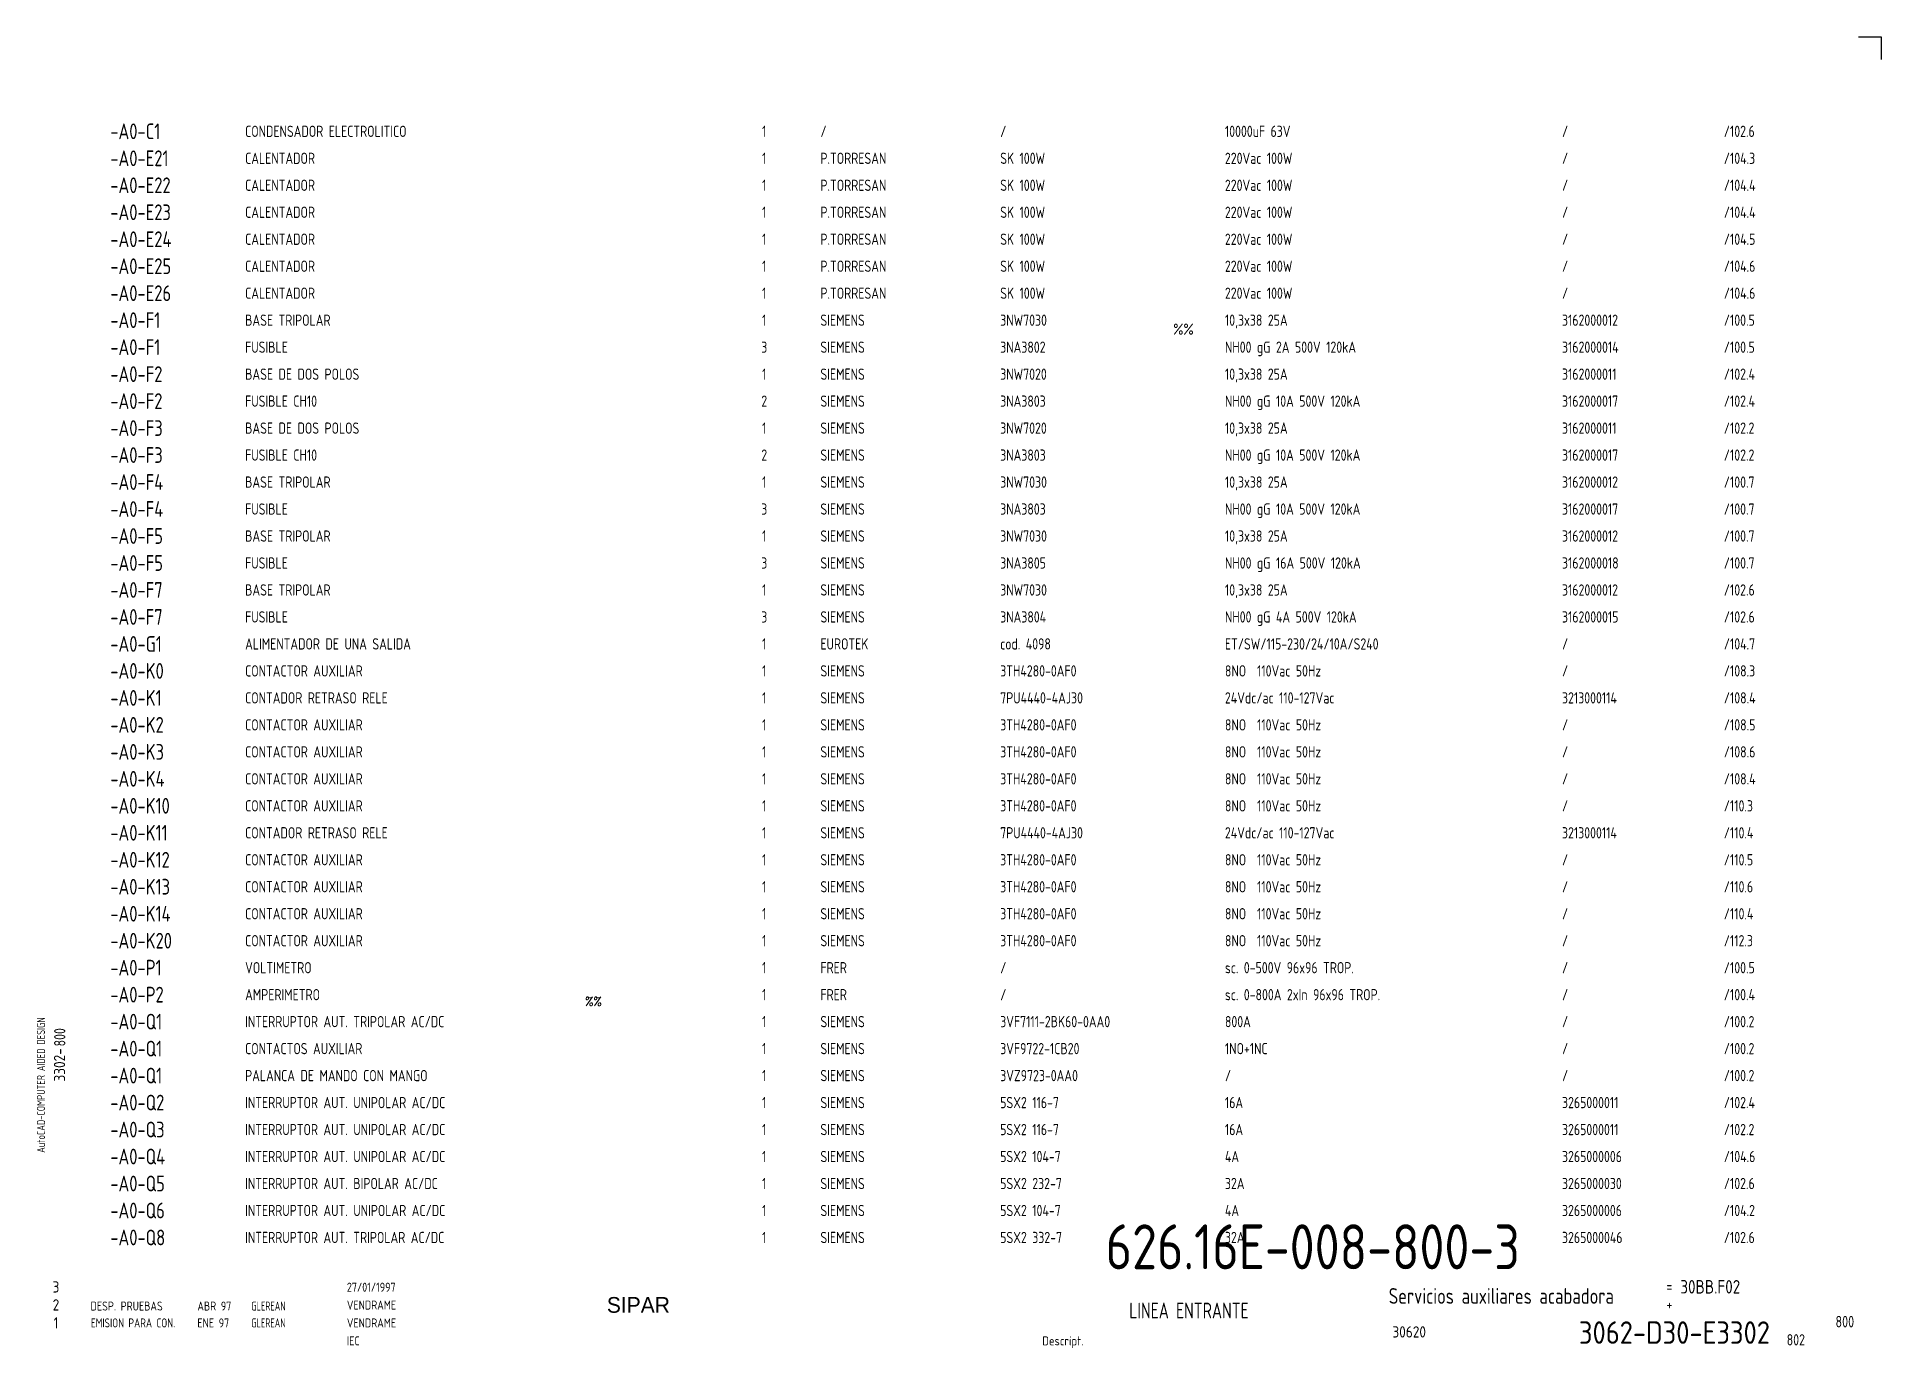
# Model space of a CAD drawing. Extents: x 10 to 420, y 5 to 297.
import ezdxf
from ezdxf.enums import TextEntityAlignment as Align

# ---------------------------------------------------------------- set-up
doc = ezdxf.new("R2010")
doc.units = 0
doc.header["$LTSCALE"] = 8
doc.header["$MEASUREMENT"] = 0
doc.layers.get('0').update_dxf_attribs({"linetype": 'CONTINUOUS'})
doc.layers.add('CART', color=7, linetype='CONTINUOUS')
doc.layers.add('ING', color=7, linetype='CONTINUOUS')
doc.styles.add('DIN', font='DIN', dxfattribs={"width": 0.85})
doc.styles.add('SIMPLEX', font='SIMPLEX', dxfattribs={"width": 0.9})
doc.styles.add('UNIV', font='UNIV')

# ---------------------------------------------------------------- blocks, each defined once
blk = doc.blocks.new('WB-FG100')
at = {"layer": 'CART', "color": 1}
for p, q in [((415, 297), (420, 297)), ((420, 297), (420, 292))]:
    blk.add_line(p, q, dxfattribs=at)
at = {"layer": 'CART', "color": 1, "style": 'DIN', "width": 0.8}
blk.add_text('AutoCAD-COMPUTER AIDED DESIGN', height=1.8, rotation=90, dxfattribs=at).set_placement((11.47, 48.84))
at = {"layer": 'CART', "color": 3, "style": 'DIN', "width": 0.8}
for s, p in [('=', (372.24, 17.91)), ('+', (372.24, 13.87))]:
    blk.add_text(s, height=2.5, dxfattribs=at).set_placement(p)
at = {"layer": 'CART', "color": 7, "style": 'DIN', "width": 0.9}
blk.add_attdef('FILE', text='', height=2.5, rotation=90, dxfattribs=at).set_placement((15.95, 68.38), align=Align.CENTER)
for tag, p in [('MOD-3', (13.92, 19)), ('MOD-2', (13.92, 15)), ('MOD-1', (13.92, 11)), ('NR.COMMESSA', (315, 9))]:
    blk.add_attdef(tag, text='', height=2.5, dxfattribs=at).set_placement(p, align=Align.MIDDLE)
at = {"layer": 'CART', "color": 7, "style": 'DIN'}
for tag, width, p in [('REV-3', 0.9, (21.66, 19)), ('DATA-3', 0.9, (45.37, 19)), ('NOME-3', 0.9, (57.37, 19)), ('REV-2', 0.9, (21.66, 15)), ('DATA-2', 0.9, (45.37, 15)), ('NOME-2', 0.9, (57.37, 15)), ('REV-1', 0.9, (21.66, 11)), ('DATA-1', 0.9, (45.37, 11)), ('NOME-1', 0.7, (57.37, 11))]:
    blk.add_attdef(tag, text='', height=2, dxfattribs=dict(at, width=width)).set_placement(p, align=Align.MIDDLE_LEFT)
at = {"layer": 'CART', "color": 7, "style": 'DIN', "width": 0.9}
for tag, p, height in [('DATA', (78.64, 17.94), 2), ('ESECUTORE', (78.64, 13.97), 2), ('CONTROLLORE', (78.64, 9.99), 2), ('SEGUE', (398.93, 5.65), 2.8), ('NORMA', (78.64, 6.01), 2)]:
    blk.add_attdef(tag, p, '', height=height, dxfattribs=at)
at = {"layer": 'CART', "color": 2, "style": 'DIN', "width": 0.9}
for tag, p in [('TITOLO-1/3', (266.5, 18.23)), ('TITOLO-1/2', (266.5, 15.73)), ('TITOLO-2/3', (266.5, 13.18)), ('TITOLO-2/2', (266.5, 10.68)), ('TITOLO-3/3', (266.5, 8.13))]:
    blk.add_attdef(tag, text='', height=3.5, dxfattribs=at).set_placement(p, align=Align.MIDDLE)
at = {"layer": 'CART', "color": 3, "style": 'DIN', "width": 0.9}
blk.add_attdef('ASSIEME', text='', height=3.5, dxfattribs=at).set_placement((334, 17), align=Align.MIDDLE)
at = {"layer": 'CART', "color": 3, "style": 'DIN', "width": 0.85}
for tag, p in [('=', (375.33, 16.63)), ('+', (375.33, 12.76))]:
    blk.add_attdef(tag, text='', height=3, dxfattribs=at).set_placement(p, align=Align.BOTTOM_LEFT)
at = {"layer": 'CART', "color": 3, "style": 'DIN', "width": 0.9}
blk.add_attdef('FOGLIO', text='', height=2.8, dxfattribs=at).set_placement((414.2, 9.56), align=Align.RIGHT)
at = {"layer": 'CART', "color": 2, "style": 'DIN', "width": 0.9}
blk.add_attdef('DISEGNO', text='', height=5, dxfattribs=at).set_placement((395.27, 6.35), align=Align.RIGHT)
at = {"layer": 'CART', "color": 1, "style": 'DIN', "width": 0.9}
blk.add_attdef('TIPOLOGIA', (233.37, 6), '', height=2, dxfattribs=at)

msp = doc.modelspace()

# ---------------------------------------------------------------- block references
at = {"layer": 'CART'}
ref = msp.add_blockref('WB-FG100', (0, 0), dxfattribs=at)
ref.add_attrib('TIPOLOGIA', 'Descript.', (233.37, 6), dxfattribs={"color": 1, "height": 2, "style": 'DIN', "width": 0.9})
ref.add_attrib('ASSIEME', 'Servicios auxiliares acabadora', dxfattribs={"color": 3, "height": 3.5, "style": 'DIN', "width": 0.8}).set_placement((335.5, 17), align=Align.MIDDLE)
ref.add_attrib('=', '30BB.F02', dxfattribs={"color": 3, "height": 3, "style": 'DIN', "width": 0.85}).set_placement((375.33, 16.63), align=Align.BOTTOM_LEFT)
ref.add_attrib('NR.COMMESSA', '30620', dxfattribs={"color": 7, "height": 2.5, "style": 'DIN', "width": 0.9}).set_placement((315, 9), align=Align.MIDDLE)
ref.add_attrib('DISEGNO', '3062-D30-E3302', dxfattribs={"color": 2, "height": 5, "style": 'DIN', "width": 0.9}).set_placement((395.27, 6.35), align=Align.RIGHT)
ref.add_attrib('DATA', '27/01/1997', (78.64, 17.94), dxfattribs={"color": 7, "height": 2, "style": 'DIN', "width": 0.85})
ref.add_attrib('ESECUTORE', 'VENDRAME', (78.64, 13.97), dxfattribs={"color": 7, "height": 2, "style": 'DIN', "width": 0.85})
ref.add_attrib('CONTROLLORE', 'VENDRAME', (78.64, 9.99), dxfattribs={"color": 7, "height": 2, "style": 'DIN', "width": 0.85})
ref.add_attrib('NORMA', 'IEC', (78.64, 6.01), dxfattribs={"color": 7, "height": 2, "style": 'DIN', "width": 0.85})
ref.add_attrib('MOD-1', '1', dxfattribs={"color": 7, "height": 2.5, "style": 'DIN', "width": 0.9}).set_placement((13.92, 11), align=Align.MIDDLE)
ref.add_attrib('REV-1', 'EMISION PARA CON.', dxfattribs={"color": 7, "height": 2, "style": 'DIN', "width": 0.8}).set_placement((21.66, 11), align=Align.MIDDLE_LEFT)
ref.add_attrib('DATA-1', 'ENE 97', dxfattribs={"color": 7, "height": 2, "style": 'DIN', "width": 0.85}).set_placement((45.37, 11), align=Align.MIDDLE_LEFT)
ref.add_attrib('NOME-1', 'GLEREAN', dxfattribs={"color": 7, "height": 2, "style": 'DIN', "width": 0.7}).set_placement((57.37, 11), align=Align.MIDDLE_LEFT)
ref.add_attrib('MOD-2', '2', dxfattribs={"color": 7, "height": 2.5, "style": 'DIN', "width": 0.9}).set_placement((13.92, 15), align=Align.MIDDLE)
ref.add_attrib('MOD-3', '3', dxfattribs={"color": 7, "height": 2.5, "style": 'DIN', "width": 0.9}).set_placement((13.92, 19), align=Align.MIDDLE)
ref.add_attrib('FILE', '3302-', dxfattribs={"color": 7, "height": 2.5, "rotation": 90, "style": 'DIN', "width": 0.9}).set_placement((15.95, 68.38), align=Align.CENTER)

# ---------------------------------------------------------------- texts
at = {"color": 3, "style": 'DIN', "width": 0.8}
for s, p in [('-A0-C1', (26, 276)), ('-A0-E21', (26, 270)), ('-A0-E22', (26, 264)), ('-A0-E23', (26, 258)), ('-A0-E24', (26, 252)), ('-A0-E25', (26, 246)), ('-A0-E26', (26, 240)), ('-A0-F1', (26, 234)), ('-A0-F1', (26, 228)), ('-A0-F2', (26, 222)), ('-A0-F2', (26, 216)), ('-A0-F3', (26, 210)), ('-A0-F3', (26, 204)), ('-A0-F4', (26, 198)), ('-A0-F4', (26, 192)), ('-A0-F5', (26, 186)), ('-A0-F5', (26, 180)), ('-A0-F7', (26, 174)), ('-A0-F7', (26, 168)), ('-A0-G1', (26, 162)), ('-A0-K0', (26, 156)), ('-A0-K1', (26, 150)), ('-A0-K2', (26, 144)), ('-A0-K3', (26, 138)), ('-A0-K4', (26, 132)), ('-A0-K10', (26, 126)), ('-A0-K11', (26, 120)), ('-A0-K12', (26, 114)), ('-A0-K13', (26, 108)), ('-A0-K14', (26, 102)), ('-A0-K20', (26, 96)), ('-A0-P1', (26, 90)), ('-A0-P2', (26, 84)), ('-A0-Q1', (26, 78)), ('-A0-Q1', (26, 72)), ('-A0-Q1', (26, 66)), ('-A0-Q2', (26, 60)), ('-A0-Q3', (26, 54)), ('-A0-Q4', (26, 48)), ('-A0-Q5', (26, 42)), ('-A0-Q6', (26, 36)), ('-A0-Q8', (26, 30))]:
    msp.add_text(s, height=3.5, dxfattribs=at).set_placement(p, align=Align.MIDDLE_LEFT)
at = {"color": 7, "style": 'DIN', "width": 0.8}
for s, p in [('1', (171.5, 276)), ('1', (171.5, 270)), ('1', (171.5, 264)), ('1', (171.5, 258)), ('1', (171.5, 252)), ('1', (171.5, 246)), ('1', (171.5, 240)), ('1', (171.5, 234)), ('3', (171.5, 228)), ('1', (171.5, 222)), ('2', (171.5, 216)), ('1', (171.5, 210)), ('2', (171.5, 204)), ('1', (171.5, 198)), ('3', (171.5, 192)), ('1', (171.5, 186)), ('3', (171.5, 180)), ('1', (171.5, 174)), ('3', (171.5, 168)), ('1', (171.5, 162)), ('1', (171.5, 156)), ('1', (171.5, 150)), ('1', (171.5, 144)), ('1', (171.5, 138)), ('1', (171.5, 132)), ('1', (171.5, 126)), ('1', (171.5, 120)), ('1', (171.5, 114)), ('1', (171.5, 108)), ('1', (171.5, 102)), ('1', (171.5, 96)), ('1', (171.5, 90)), ('1', (171.5, 84)), ('1', (171.5, 78)), ('1', (171.5, 72)), ('1', (171.5, 66)), ('1', (171.5, 60)), ('1', (171.5, 54)), ('1', (171.5, 48)), ('1', (171.5, 42)), ('1', (171.5, 36)), ('1', (171.5, 30))]:
    msp.add_text(s, height=2.5, dxfattribs=at).set_placement(p, align=Align.MIDDLE)
for s, p in [('/', (184, 276)), ('/', (224, 276)), ('10000uF 63V', (274, 276)), ('/', (349, 276)), ('/102.6', (385, 276)), ('P.TORRESAN', (184, 270)), ('SK 100W', (224, 270)), ('220Vac 100W', (274, 270)), ('/', (349, 270)), ('/104.3', (385, 270)), ('P.TORRESAN', (184, 264)), ('SK 100W', (224, 264)), ('220Vac 100W', (274, 264)), ('/', (349, 264)), ('/104.4', (385, 264)), ('P.TORRESAN', (184, 258)), ('SK 100W', (224, 258)), ('220Vac 100W', (274, 258)), ('/', (349, 258)), ('/104.4', (385, 258)), ('P.TORRESAN', (184, 252)), ('SK 100W', (224, 252)), ('220Vac 100W', (274, 252)), ('/', (349, 252)), ('/104.5', (385, 252)), ('P.TORRESAN', (184, 246)), ('SK 100W', (224, 246)), ('220Vac 100W', (274, 246)), ('/', (349, 246)), ('/104.6', (385, 246)), ('P.TORRESAN', (184, 240)), ('SK 100W', (224, 240)), ('220Vac 100W', (274, 240)), ('/', (349, 240)), ('/104.6', (385, 240)), ('SIEMENS', (184, 234)), ('3NW7030', (224, 234)), ('10,3x38 25A', (274, 234)), ('3162000012', (349, 234)), ('/100.5', (385, 234)), ('SIEMENS', (184, 228)), ('3NA3802', (224, 228)), ('NH00 gG 2A 500V 120kA', (274, 228)), ('3162000014', (349, 228)), ('/100.5', (385, 228)), ('SIEMENS', (184, 222)), ('3NW7020', (224, 222)), ('10,3x38 25A', (274, 222)), ('3162000011', (349, 222)), ('/102.4', (385, 222)), ('SIEMENS', (184, 216)), ('3NA3803', (224, 216)), ('NH00 gG 10A 500V 120kA', (274, 216)), ('3162000017', (349, 216)), ('/102.4', (385, 216)), ('SIEMENS', (184, 210)), ('3NW7020', (224, 210)), ('10,3x38 25A', (274, 210)), ('3162000011', (349, 210)), ('/102.2', (385, 210)), ('SIEMENS', (184, 204)), ('3NA3803', (224, 204)), ('NH00 gG 10A 500V 120kA', (274, 204)), ('3162000017', (349, 204)), ('/102.2', (385, 204)), ('SIEMENS', (184, 198)), ('3NW7030', (224, 198)), ('10,3x38 25A', (274, 198)), ('3162000012', (349, 198)), ('/100.7', (385, 198)), ('SIEMENS', (184, 192)), ('3NA3803', (224, 192)), ('NH00 gG 10A 500V 120kA', (274, 192)), ('3162000017', (349, 192)), ('/100.7', (385, 192)), ('SIEMENS', (184, 186)), ('3NW7030', (224, 186)), ('10,3x38 25A', (274, 186)), ('3162000012', (349, 186)), ('/100.7', (385, 186)), ('SIEMENS', (184, 180)), ('3NA3805', (224, 180)), ('NH00 gG 16A 500V 120kA', (274, 180)), ('3162000018', (349, 180)), ('/100.7', (385, 180)), ('SIEMENS', (184, 174)), ('3NW7030', (224, 174)), ('10,3x38 25A', (274, 174)), ('3162000012', (349, 174)), ('/102.6', (385, 174)), ('SIEMENS', (184, 168)), ('3NA3804', (224, 168)), ('NH00 gG 4A 500V 120kA', (274, 168)), ('3162000015', (349, 168)), ('/102.6', (385, 168)), ('EUROTEK', (184, 162)), ('cod. 4098', (224, 162)), ('ET/SW/115-230/24/10A/S240', (274, 162)), ('/', (349, 162)), ('/104.7', (385, 162)), ('SIEMENS', (184, 156)), ('3TH4280-0AF0', (224, 156)), ('8NO  110Vac 50Hz', (274, 156)), ('/', (349, 156)), ('/108.3', (385, 156)), ('SIEMENS', (184, 150)), ('7PU4440-4AJ30', (224, 150)), ('24Vdc/ac 110-127Vac', (274, 150)), ('3213000114', (349, 150)), ('/108.4', (385, 150)), ('SIEMENS', (184, 144)), ('3TH4280-0AF0', (224, 144)), ('8NO  110Vac 50Hz', (274, 144)), ('/', (349, 144)), ('/108.5', (385, 144)), ('SIEMENS', (184, 138)), ('3TH4280-0AF0', (224, 138)), ('8NO  110Vac 50Hz', (274, 138)), ('/', (349, 138)), ('/108.6', (385, 138)), ('SIEMENS', (184, 132)), ('3TH4280-0AF0', (224, 132)), ('8NO  110Vac 50Hz', (274, 132)), ('/', (349, 132)), ('/108.4', (385, 132)), ('SIEMENS', (184, 126)), ('3TH4280-0AF0', (224, 126)), ('8NO  110Vac 50Hz', (274, 126)), ('/', (349, 126)), ('/110.3', (385, 126)), ('SIEMENS', (184, 120)), ('7PU4440-4AJ30', (224, 120)), ('24Vdc/ac 110-127Vac', (274, 120)), ('3213000114', (349, 120)), ('/110.4', (385, 120)), ('SIEMENS', (184, 114)), ('3TH4280-0AF0', (224, 114)), ('8NO  110Vac 50Hz', (274, 114)), ('/', (349, 114)), ('/110.5', (385, 114)), ('SIEMENS', (184, 108)), ('3TH4280-0AF0', (224, 108)), ('8NO  110Vac 50Hz', (274, 108)), ('/', (349, 108)), ('/110.6', (385, 108)), ('SIEMENS', (184, 102)), ('3TH4280-0AF0', (224, 102)), ('8NO  110Vac 50Hz', (274, 102)), ('/', (349, 102)), ('/110.4', (385, 102)), ('SIEMENS', (184, 96)), ('3TH4280-0AF0', (224, 96)), ('8NO  110Vac 50Hz', (274, 96)), ('/', (349, 96)), ('/112.3', (385, 96)), ('FRER', (184, 90)), ('/', (224, 90)), ('sc. 0-500V 96x96 TROP.', (274, 90)), ('/', (349, 90)), ('/100.5', (385, 90)), ('FRER', (184, 84)), ('/', (224, 84)), ('sc. 0-800A 2xIn 96x96 TROP.', (274, 84)), ('/', (349, 84)), ('/100.4', (385, 84)), ('SIEMENS', (184, 78)), ('3VF7111-2BK60-0AA0', (224, 78)), ('800A', (274, 78)), ('/', (349, 78)), ('/100.2', (385, 78)), ('SIEMENS', (184, 72)), ('3VF9722-1CB20', (224, 72)), ('1NO+1NC', (274, 72)), ('/', (349, 72)), ('/100.2', (385, 72)), ('SIEMENS', (184, 66)), ('3VZ9723-0AA0', (224, 66)), ('/', (274, 66)), ('/', (349, 66)), ('/100.2', (385, 66)), ('SIEMENS', (184, 60)), ('5SX2 116-7', (224, 60)), ('16A', (274, 60)), ('3265000011', (349, 60)), ('/102.4', (385, 60)), ('SIEMENS', (184, 54)), ('5SX2 116-7', (224, 54)), ('16A', (274, 54)), ('3265000011', (349, 54)), ('/102.2', (385, 54)), ('SIEMENS', (184, 48)), ('5SX2 104-7', (224, 48)), ('4A', (274, 48)), ('3265000006', (349, 48)), ('/104.6', (385, 48)), ('SIEMENS', (184, 42)), ('5SX2 232-7', (224, 42)), ('32A', (274, 42)), ('3265000030', (349, 42)), ('/102.6', (385, 42)), ('SIEMENS', (184, 36)), ('5SX2 104-7', (224, 36)), ('4A', (274, 36)), ('3265000006', (349, 36)), ('/104.2', (385, 36)), ('SIEMENS', (184, 30)), ('5SX2 332-7', (224, 30)), ('32A', (274, 30)), ('3265000046', (349, 30)), ('/102.6', (385, 30))]:
    msp.add_text(s, height=2.5, dxfattribs=at).set_placement(p, align=Align.MIDDLE_LEFT)
at = {"style": 'DIN'}
for s, width, p in [('%%', 0.85, (262.5, 230.75)), ('802', 0.8, (399, 6))]:
    msp.add_text(s, height=2.5, dxfattribs=dict(at, width=width)).set_placement(p)
at = {"color": 7, "linetype": 'Continuous', "style": 'SIMPLEX', "width": 0.9}
msp.add_text('%%', height=2, dxfattribs=at).set_placement((133.5, 82.5), align=Align.MIDDLE)
at = {"style": 'DIN', "width": 0.8}
msp.add_text('800', height=2.5, rotation=90, dxfattribs=at).set_placement((16, 72.5))
at = {"linetype": 'Continuous', "style": 'DIN'}
for s, width, p in [('DESP. PRUEBAS', 0.85, (21.62, 13.75)), ('ABR 97', 0.85, (45.38, 13.75)), ('GLEREAN', 0.7, (57.38, 13.75))]:
    msp.add_text(s, height=2, dxfattribs=dict(at, width=width)).set_placement(p)
at = {"color": 3, "style": 'DIN', "width": 0.75}
msp.add_text('LINEA ENTRANTE', height=3.5, dxfattribs=at).set_placement((266, 12), align=Align.CENTER)
at = {"color": 3, "style": 'DIN', "width": 0.8}
msp.add_text('800', height=2.56, dxfattribs=at).set_placement((414, 10), align=Align.RIGHT)
at = {"color": 2, "insert": (247.47, 32.92), "char_height": 10, "width": 111.0411, "attachment_point": 1, "style": 'DIN'}
msp.add_mtext('626.16E-008-800-3', dxfattribs=at)
at = {"layer": 'CART', "color": 2, "linetype": 'Continuous', "style": 'UNIV'}
msp.add_text('SIPAR', height=3.5, dxfattribs=at).set_placement((143.5, 13.25), align=Align.CENTER)
at = {"layer": 'ING', "color": 7, "style": 'DIN', "width": 0.8}
for s, p in [('CONDENSADOR ELECTROLITICO', (56, 276)), ('CALENTADOR', (56, 270)), ('CALENTADOR', (56, 264)), ('CALENTADOR', (56, 258)), ('CALENTADOR', (56, 252)), ('CALENTADOR', (56, 246)), ('CALENTADOR', (56, 240)), ('BASE TRIPOLAR', (56, 234)), ('FUSIBLE', (56, 228)), ('BASE DE DOS POLOS', (56, 222)), ('FUSIBLE CH10', (56, 216)), ('BASE DE DOS POLOS', (56, 210)), ('FUSIBLE CH10', (56, 204)), ('BASE TRIPOLAR', (56, 198)), ('FUSIBLE', (56, 192)), ('BASE TRIPOLAR', (56, 186)), ('FUSIBLE', (56, 180)), ('BASE TRIPOLAR', (56, 174)), ('FUSIBLE', (56, 168)), ('ALIMENTADOR DE UNA SALIDA', (56, 162)), ('CONTACTOR AUXILIAR', (56, 156)), ('CONTADOR RETRASO RELE', (56, 150)), ('CONTACTOR AUXILIAR', (56, 144)), ('CONTACTOR AUXILIAR', (56, 138)), ('CONTACTOR AUXILIAR', (56, 132)), ('CONTACTOR AUXILIAR', (56, 126)), ('CONTADOR RETRASO RELE', (56, 120)), ('CONTACTOR AUXILIAR', (56, 114)), ('CONTACTOR AUXILIAR', (56, 108)), ('CONTACTOR AUXILIAR', (56, 102)), ('CONTACTOR AUXILIAR', (56, 96)), ('VOLTIMETRO', (56, 90)), ('AMPERIMETRO', (56, 84)), ('INTERRUPTOR AUT. TRIPOLAR AC/DC', (56, 78)), ('CONTACTOS AUXILIAR', (56, 72)), ('PALANCA DE MANDO CON MANGO', (56, 66)), ('INTERRUPTOR AUT. UNIPOLAR AC/DC', (56, 60)), ('INTERRUPTOR AUT. UNIPOLAR AC/DC', (56, 54)), ('INTERRUPTOR AUT. UNIPOLAR AC/DC', (56, 48)), ('INTERRUPTOR AUT. BIPOLAR AC/DC', (56, 42)), ('INTERRUPTOR AUT. UNIPOLAR AC/DC', (56, 36)), ('INTERRUPTOR AUT. TRIPOLAR AC/DC', (56, 30))]:
    msp.add_text(s, height=2.5, dxfattribs=at).set_placement(p, align=Align.MIDDLE_LEFT)

doc.saveas('drawing.dxf')
